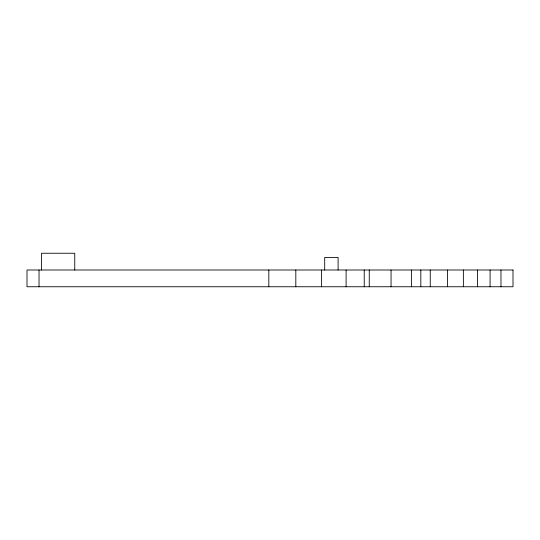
<?xml version="1.0" encoding="UTF-8"?>
<svg xmlns="http://www.w3.org/2000/svg" width="540" height="540" viewBox="0 0 540 540"><rect width="100%" height="100%" fill="white"/><g stroke="black" fill="none" stroke-linecap="round" stroke-linejoin="round"><path stroke-width="0.81" d="M500.971 270L500.971 286.754M490.084 270L490.084 286.754M477.542 270L477.542 286.754M463.361 270L463.361 286.754M447.586 270L447.586 286.754M430.252 270L430.252 286.754M420.822 270L420.822 286.754M411.392 270L411.392 286.754M391.048 270L391.048 286.754M369.265 270L369.265 286.754M364.23 270L364.23 286.754M346.1 270L346.1 286.754M338.101 270L338.101 257.438L324.702 257.438L324.702 270M321.604 270L321.604 286.754M295.819 270L295.819 286.754M268.819 270L268.819 286.754M74.756 270L74.756 253.247L41.513 253.247L41.513 270M39.029 270L39.029 286.754M513 270L27 270L27 286.754L513 286.754L513 270"/></g></svg>
